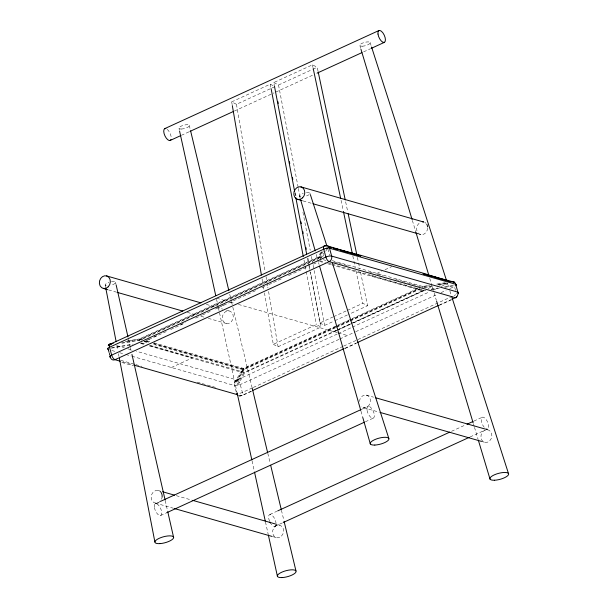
<?xml version="1.0" encoding="UTF-8"?>
<svg xmlns="http://www.w3.org/2000/svg" width="608" height="608" viewBox="0 0 608 608"><rect width="100%" height="100%" fill="white"/><g stroke="black" fill="none" stroke-linecap="round" stroke-linejoin="round"><path stroke-width="0.46" stroke-dasharray="3.04 2.28" d="M320.758 252.358L318.09 257.131L139.437 338.914L139.422 340.328L122.018 343.239M234.582 382.751L242.562 368.919L153.71 343.543M335.684 326.648L243.785 368.714L244.036 369.656L237.242 381.816A2.789 0.882 -15.1 0 1 236.018 382.022L242.812 369.862L242.562 368.919M237.242 381.816A4.271 1.201 80.5 0 1 237.439 380.205A8.504 2.386 80.5 0 1 237.682 379.635L243.785 368.714M321.966 251.583L318.341 258.073L138.943 340.199L139.422 340.328L139.171 339.393L125.187 341.726M318.09 257.131L318.341 258.073L319.565 257.868L319.314 256.926L322.362 251.469M319.565 257.868L323.19 251.378M320.492 258.681L323.608 253.103M322.605 256.888L323.942 254.494M325.721 251.309L327.058 248.915M423.761 290.404L423.495 290.875L426.299 290.411M234.87 382.052L236.459 379.84L136.428 351.272M231.678 101.87L270.248 84.185L275.021 86.602L236.451 104.295L231.678 101.87L232.165 104.682M274.611 86.997L273.76 82.574L312.436 64.843L317.209 67.26L318.189 71.904M273.76 82.574L278.532 84.998L312.048 69.624M312.907 69.236L317.209 67.26M181.359 135.333L189.073 131.799M234.483 110.99L274.026 92.872M275.743 92.089L312.732 75.149M264.457 292.858L273.296 344.348L316.358 324.604L321.123 327.02L310.62 272.224M310.034 271.73L319.869 322.992L332.758 317.08M333.617 316.692L346.507 310.779M347.366 310.384L362.832 303.293L367.597 305.71L348.696 314.382M273.296 344.348L278.069 346.765L321.123 327.02M319.869 322.992L324.634 325.409L334.088 321.077M334.947 320.682L347.837 314.777M363.683 51.832L370.591 48.67M318.463 257.465L318.714 258.408L140.676 339.902L140.425 338.968L318.463 257.465L320.872 258.157M147.083 340.1L149.652 338.922M153.93 336.961L158.217 335M180.485 324.801L183.054 323.631M221.601 305.984L224.17 304.806M144.066 341.726L166.432 331.489M170.726 329.521L185.349 322.833M195.67 318.106L201.689 315.347M202.555 314.952L210.292 311.41M215.452 309.046L218.036 307.868M218.895 307.473L257.594 289.758M261.896 287.789L267.915 285.03M268.782 284.635L282.538 278.335M288.557 275.584L292.858 273.615M293.717 273.22L307.481 266.92M313.5 264.161L316.084 262.983M171.388 367.506L192.455 357.861L148.808 345.39M373.228 275.105L371.549 275.872L423.381 290.677M376.603 273.562L381.657 271.244M385.031 269.701L391.772 266.616M154.105 342.874L243.413 368.38L351.264 319.01M352.116 318.622L418.023 288.45M336.543 326.253L349.425 320.355M350.284 319.96L418.137 288.899M153.436 343.55L243.664 369.322L335.692 327.195M336.558 326.8L349.456 320.895M350.314 320.5L419.984 288.61M335.517 327.78L243.291 369.998L153.026 344.219M336.384 327.385L349.326 321.457M350.193 321.062L420.098 289.058M336.505 330.197L244.477 372.324L146.954 344.47M337.364 329.802L350.269 323.897M351.128 323.502L422.514 290.822L332.28 265.05M333.838 331.672L338.116 329.711M338.975 329.316L351.819 323.441M352.678 323.046L423.776 290.502M428.055 288.542L430.624 287.364M336.33 330.782L244.097 373L148.831 345.792M337.189 330.387L350.117 324.467M353.567 322.894L424.247 290.533L332.606 264.358M237.682 379.635L337.387 333.99M338.223 333.61L351.515 327.53M352.344 327.142L429.62 291.772M432.942 290.252L437.099 288.344M441.256 286.444L447.898 283.404M338.99 339.363L240.251 384.568A4.309 1.368 -15.1 0 1 234.49 385.525L131.944 356.242M339.826 338.983L354.89 332.09M355.726 331.702L437.722 294.166M441.074 292.63L446.09 290.335M450.277 288.42L454.457 286.505A4.309 1.368 -15.1 0 0 455.339 286.041M252.419 387.851L242.379 392.449A4.309 1.368 -15.1 0 1 238.822 393.46M253.255 387.471L342.79 346.484M343.626 346.104L357.018 339.971M357.854 339.591L450.733 297.069M454.077 295.541L455.749 294.774M251.233 391.149L241.194 395.747A4.309 3.61 -74.1 0 1 239.461 396.044M344.949 348.255L356.66 342.889M439.5 304.965L451.212 299.607M438.915 305.535L451.843 299.622M251.431 391.37L241.946 395.709L239.096 395.983M345.01 348.528L356.189 343.406M155.534 503.667L160.702 501.304M362.125 409.1L368.152 406.342M160.512 515.561L165.68 513.198M365.385 421.777L373.13 418.228M269.899 514.474L276.784 511.32M451.524 431.323L465.295 425.022M473.906 421.078L482.516 417.141M274.763 526.391L282.507 522.842M470.166 436.939L487.38 429.058M332.234 260.619L422.697 286.459L429.689 285.289M436.681 284.118L445.421 282.659M422.431 286.938L429.423 285.768M438.163 284.308L446.903 282.842M423.867 287.242L432.113 285.866M437.608 284.947L446.774 283.412M424.521 287.569L431.847 286.345M439.174 285.114L449.251 283.434M431.232 289.15L437.76 288.063M444.288 286.968L454.556 285.251M430.958 289.628L440.291 288.07M444.957 287.288L454.282 285.73M127.209 340.959L139.437 338.914M121.372 342.92L139.688 339.857M111.576 347.692L133.038 344.105M111.31 348.171L130.902 344.896M242.812 369.862L244.036 369.656M121.82 362.474L133.433 365.765M419.11 234.065L420.934 234.589M303.073 200.914L311.159 203.224M319.314 256.926L321.738 257.617M334.081 262.01L343.406 264.586M344.204 264.822L348.232 265.97M369.953 272.171L372.37 272.863M377.196 274.238L382.827 275.85M395.702 279.528L401.333 281.139M402.139 281.367L422.955 287.394L422.697 286.459M323.274 259.707L326.002 260.49M319.899 260.733L325.348 262.291M328.974 263.325L331.694 264.1M319.527 261.41L324.079 262.709M327.727 263.75L331.375 264.792M216.646 298.201L226.632 301.051M230.257 302.092L233.89 303.126M238.427 304.426L337.44 332.705M338.276 332.941L347.358 335.532M206.34 304.41L215.445 307.01M216.357 307.268L222.733 309.092M226.374 310.133L229.11 310.908M108.619 289.925L116.698 292.228M187.332 312.368L196.445 314.967M200.997 316.266L204.638 317.308M208.286 318.349L226.495 323.547M366.236 395.086L373.54 397.176M485.845 429.256L487.677 429.772M140.425 338.968L142.834 339.659M146.862 340.807L150.883 341.954M139.171 339.393L141.596 340.085M145.631 341.24L149.674 342.395M145.236 341.21L149.788 342.509M143.959 341.628L147.584 342.661M141.489 342.912L146.042 344.212M140.623 343.056L145.168 344.356M140.661 343.459L144.294 344.493M363.66 407.732L379.179 412.163M481.445 441.37L485.093 442.419M117.298 345.808L124.252 347.791M127.733 348.787L132.954 350.276M111.788 350.482L116.174 351.736M119.677 352.739L124.062 353.985M125.81 354.487L131.07 355.992M120.931 360.369L134.072 364.124M135.827 364.625L141.96 366.381M197.174 382.151L216.456 387.653M122.877 361.958L133.395 364.96M239.438 395.246L241.194 395.747A4.309 1.908 65.4 0 0 242.379 392.449L240.251 384.568A4.309 1.908 65.4 0 0 237.439 380.205M158.027 490.458L161.675 491.5M176.29 495.672L191.809 500.103M277.636 524.62L279.46 525.137M155.291 503.067L173.554 508.288M273.076 536.712L276.724 537.753M370.112 42.484L371.275 46.094M447.579 283.792L449.608 290.115M449.897 291.019L451.052 294.629M309.898 193.154L310.475 194.955M327.856 248.976L329.886 255.276M359.868 45.615L360.688 48.344M412.361 220.438L415.88 232.172M429.742 278.327L431.923 285.593M432.197 286.505L433.01 289.233M434.104 292.866L436.286 300.139M473.396 423.73L474.217 426.459M474.491 427.371L478.032 439.181M299.638 196.262L300.154 198.086M316.251 254.471L318.318 261.721M318.577 262.626L319.094 264.427M360.992 411.206L362.809 417.574M455.521 290.449L454.457 286.505A4.309 1.908 65.4 0 0 453.857 284.901M456.319 293.406L456.456 293.9M243.413 368.38L243.664 369.322M236.216 391.932L234.49 385.525A4.309 3.61 -74.1 0 1 236.216 380.41A8.504 2.386 80.5 0 1 236.459 379.84M189.278 125.347L190.38 129.937M229.74 294.34L231.283 300.778M231.504 301.697L232.606 306.295M232.826 307.215L251.97 387.19M267.801 453.325L270.226 463.425M281.443 510.294L283.868 520.402M115.512 282.165L116.006 284.331M128.531 339.34L130.294 347.107M130.416 347.632L131.13 350.763M165.232 500.597L167.633 511.138M178.995 128.417L179.398 130.264M216.539 299.265L218.166 306.668M218.371 307.587L236.854 391.696M252.077 460.97L254.311 471.132M265.476 521.953L268.113 533.961M345.64 201.795L347.791 212.002M357.405 257.465L358.386 262.101M358.576 263.036L359.754 268.599M360.536 272.308L367.597 305.71M312.436 64.843L313.021 67.625M341.065 200.306L343.224 210.512M352.83 255.976L355.178 267.11M355.969 270.818L362.832 303.293M105.161 284.909L105.701 287.698M116.85 345.374L117.754 350.018M118.469 353.704L119.001 356.463M278.532 84.998L298.194 187.522M298.361 188.412L300.23 198.132M302.944 212.276L310.232 250.283M311.418 256.47L312.77 263.538M313.112 265.308L324.634 325.409M295.359 192.675L296.043 196.209M307.906 258.081L308.925 263.386M309.092 264.267L309.936 268.683M294.948 193.063L295.458 195.715M307.496 258.468L308.849 265.536M309.024 266.426L309.867 270.841M270.248 84.185L270.932 87.719M303.985 260.08L304.828 264.495M305.17 266.266L306.014 270.689M306.189 271.571L316.358 324.604M236.451 104.295L265.21 271.875M266.015 276.549L267.946 287.789M268.584 291.528L278.069 346.765M262.048 278.814L263.332 286.307M263.492 287.242L263.819 289.112M167.23 129.36A6.49 2.873 65.4 0 1 171.236 138.145M484.196 427.257A6.46 2.858 65.4 0 1 481.87 417.491A6.46 2.858 65.4 0 1 488.11 423.358A6.46 2.858 65.4 0 1 485.526 428.503M275.933 525.031A6.46 2.858 65.4 0 1 271.32 524.271M269.534 521.17A6.46 2.858 65.4 0 1 270.735 514.512A6.46 2.858 65.4 0 1 276.024 523.024M359.465 401.478A6.46 5.419 -74.1 0 1 366.692 395.192A6.46 5.419 -74.1 0 1 369.611 404.29A6.46 5.419 -74.1 0 1 361.008 406.266M160.497 500.908A6.46 5.419 -74.1 0 1 152.714 501.623A6.46 5.419 -74.1 0 1 152.821 492.617A6.46 5.419 -74.1 0 1 160.603 491.902M161.941 497.982A6.46 5.419 -74.1 0 1 161.508 499.236M306.394 192.637A5.381 1.71 -15.1 0 1 309.974 193.564A5.381 1.71 -15.1 0 1 305.771 196.194M300.96 196.832A5.381 1.71 -15.1 0 1 303.263 193.382M424.749 222.368A6.46 5.419 -74.1 0 1 426.102 223.402M427.637 228.19A6.46 5.419 -74.1 0 1 422.56 234.559A6.46 5.419 -74.1 0 1 416.799 230.272A6.46 5.419 -74.1 0 1 420.09 222.581M111.484 281.709A5.381 1.71 -15.1 0 1 115.581 282.553A5.381 1.71 -15.1 0 1 110.861 285.334M106.256 285.768A5.381 1.71 -15.1 0 1 108.87 282.37M236.018 382.022A4.271 1.201 80.5 0 1 236.216 380.41M243.626 372.864L236.497 385.616L237.72 385.411L244.842 372.658L243.626 372.864M362.345 46.208A5.381 1.71 -15.1 0 0 370.204 42.811A5.381 1.71 -15.1 0 0 362.421 43.138A5.381 1.71 -15.1 0 0 362.345 46.208M181.496 129.04A5.381 1.71 -15.1 0 0 189.354 125.636A5.381 1.71 -15.1 0 0 181.572 125.962A5.381 1.71 -15.1 0 0 181.496 129.04M367.042 410.347A6.46 2.858 65.4 0 0 373.32 418.16A6.46 2.858 65.4 0 0 371.564 408.34A6.46 2.858 65.4 0 0 367.042 410.347M154.424 507.68A6.46 2.858 65.4 0 0 160.702 515.493A6.46 2.858 65.4 0 0 158.946 505.666A6.46 2.858 65.4 0 0 154.424 507.68M489.759 440.754A6.46 5.419 -74.1 0 0 488.467 429.985A6.46 5.419 -74.1 0 0 480.936 437.547A6.46 5.419 -74.1 0 0 489.759 440.754M281.466 536.112A6.46 5.419 -74.1 0 0 280.174 525.335A6.46 5.419 -74.1 0 0 272.642 532.897A6.46 5.419 -74.1 0 0 281.466 536.112M231.177 321.89A6.46 5.419 -74 0 0 229.885 311.114A6.46 5.419 -74 0 0 222.346 318.676A6.46 5.419 -74 0 0 231.177 321.89"/><path stroke-width="0.91" d="M107.578 348.794L107.844 348.316M456.152 285.418L456.418 284.939M378.928 30.537L164.738 128.63M170.225 140.44L180.5 135.728M189.932 131.412L233.624 111.378M317.049 73.173L361.958 52.622M371.458 48.275L384.408 42.347M111.211 344.067A8.504 7.706 29.2 0 0 110.018 344.356A4.256 3.853 29.2 0 0 108.285 345.534A2.774 0.882 -15.1 0 1 108.551 345.063A4.233 3.838 29.2 0 1 110.268 343.877A8.504 7.706 29.2 0 1 111.484 343.588L324.193 246.21A8.504 2.386 80.5 0 1 324.482 245.822A4.271 1.201 80.5 0 1 325.136 245.906A2.789 0.882 -15.1 0 1 326.359 245.708A4.271 1.201 80.5 0 0 325.706 245.624A8.504 2.386 80.5 0 0 325.447 245.951M252.905 390.389L344.113 348.635M357.496 342.509L438.664 305.353M452.048 299.22L455.4 297.692A4.309 1.908 65.4 0 0 456.806 296.446M160.702 501.304L361.266 409.488M166.539 512.802L364.526 422.165M277.643 510.925L449.806 432.113M467.02 424.232L473.047 421.473M283.374 522.447L469.3 437.334M326.276 248.322L327.499 248.117M111.484 343.588L113.225 343.3M108.551 345.063L111.302 344.599M329.027 246.954L331.732 247.669M333.541 248.148L359.723 255.033L421.944 272.802L448.871 281.223M454.313 282.165L423.054 273.752L444.433 279.969M335.403 248.824L338.132 249.592M341.764 250.61L360.833 255.983L328.107 246.111M423.381 221.928L300.922 186.876M418.205 233.806L312.96 203.733M297.677 199.378L302.168 200.663M328.89 247L331.504 247.745M333.245 248.246L337.592 249.485M341.073 250.481L346.286 251.97M428.921 275.568L431.528 276.313M435.009 277.309L437.616 278.054M439.356 278.555L441.97 279.3M448.058 281.04L450.665 281.785A8.504 7.706 29.2 0 1 451.911 281.671A4.256 3.853 29.2 0 1 454.1 282.188A2.774 0.882 -15.1 0 1 454.024 282.446M200.876 302.852L106.476 275.888M103.231 288.39L107.722 289.674M117.595 292.486L182.78 311.068M375.372 397.693L484.933 428.99M380.099 412.422L481.445 441.37M120.247 361.205L114.988 359.7A4.309 3.61 -74.1 0 1 110.413 357.367L110.01 355.885M134.269 365.21L237.682 394.752M162.594 491.758L174.458 495.148M192.721 500.369L276.724 524.362M174.466 508.546L272.164 536.454M371.564 46.998L446.416 280.174M451.638 296.438L508.486 473.541M310.475 194.955L326.99 246.27M332.47 263.302L388.808 438.383M360.954 49.248L412.087 219.541M415.88 232.172L428.648 274.694M436.559 301.044L473.123 422.826M478.306 440.093L490.04 479.172M300.671 199.903L315.21 250.838M319.603 266.228L360.726 410.294M362.809 417.574L370.348 443.984M108.216 349.174A4.309 3.61 -74.1 0 0 108.285 349.478L108.551 350.466M108.68 350.96L109.083 352.435M109.349 353.423L109.744 354.905M190.6 130.849L228.859 290.662M252.191 388.102L267.581 452.405M270.666 465.264L281.223 509.375M284.08 521.322L295.967 570.942M116.143 284.932L127.984 336.954M131.959 354.418L165.11 500.057M167.755 511.693L173.645 537.571M179.603 131.184L215.726 295.564M237.052 392.624L251.872 460.043M254.509 472.059L265.27 521.026M268.318 534.888L277.453 576.468M318.189 71.904L345.245 199.941M348.186 213.856L356.812 254.684M313.219 68.552L340.67 198.451M343.414 211.44L352.435 254.121M105.876 288.633L116.136 341.65M119.358 358.31L154.88 541.933M277.902 101.635L278.244 103.398M289.431 161.736L289.765 163.506M292.478 177.642L292.82 179.413M300.952 221.836L301.294 223.607M302.822 231.564L303.156 233.328M305.87 247.471L306.212 249.242M274.611 86.997L294.614 191.292M295.8 197.478L306.645 254.053M271.1 88.608L303.308 256.546M232.324 105.617L261.402 275.067M171.008 139.437A6.49 2.873 65.4 0 1 164.95 135.903A6.49 2.873 65.4 0 1 165.878 128.6M270.583 523.199A6.46 2.858 65.4 0 1 269.914 522.006M160.968 492.343A6.46 5.419 -74.1 0 1 162.07 497.336M426.778 224.314A6.46 5.419 -74.1 0 1 427.622 226.959M422.613 221.874A6.46 5.419 -74.1 0 1 423.7 221.988M108.847 345.671A4.309 3.61 -74.1 0 1 110.018 344.356M108.285 349.478A4.309 1.368 -15.1 0 1 109.539 347.229A4.309 1.908 65.4 0 1 110.276 343.885M110.413 357.367A4.309 1.368 -15.1 0 1 111.667 355.118L325.873 257.055A4.309 1.368 -15.1 0 1 331.641 256.09L457.847 292.136A4.309 1.368 -15.1 0 1 458.143 293.406M324.482 245.822A4.309 1.908 65.4 0 0 323.745 249.174L325.873 257.055A4.309 1.908 65.4 0 0 329.194 261.645L455.4 297.692A4.309 3.61 -74.1 0 0 457.847 292.136L455.719 284.255A4.309 3.61 -74.1 0 0 451.911 281.671M456.015 285.517A4.309 1.368 -15.1 0 0 455.719 284.255L329.513 248.208A4.309 3.61 -74.1 0 0 325.706 245.617M238.07 395.542A4.309 3.61 -74.1 0 1 236.869 394.106M237.082 393.505A4.309 1.368 -15.1 0 1 236.831 393.467M323.745 249.174L109.539 347.229L111.667 355.118A4.309 1.908 65.4 0 0 114.988 359.7L329.194 261.645A4.309 3.61 -74.1 0 0 331.641 256.09L329.513 248.208A4.309 1.368 -15.1 0 0 323.745 249.174M494.502 480.236A9.69 3.078 -15.1 0 0 508.653 474.118A9.69 3.078 -15.1 0 0 494.638 474.711A9.69 3.078 -15.1 0 0 494.502 480.236M281.945 577.585A9.69 3.078 -15.1 0 0 296.096 571.467A9.69 3.078 -15.1 0 0 282.082 572.06A9.69 3.078 -15.1 0 0 281.945 577.585M377.986 34.048A6.49 2.873 65.4 0 0 384.134 42.423A6.49 2.873 65.4 0 0 382.888 32.855A6.49 2.873 65.4 0 0 377.986 34.048M374.817 445.064A9.69 3.078 -15.1 0 0 388.968 438.953A9.69 3.078 -15.1 0 0 374.954 439.538A9.69 3.078 -15.1 0 0 374.817 445.064M302.64 197.82A6.46 5.419 -74.1 0 0 301.416 187.028A6.46 5.419 -74.1 0 0 293.839 194.53A6.46 5.419 -74.1 0 0 302.64 197.82M160.155 543.598A9.69 3.078 -15.1 0 0 173.63 537.274A9.69 3.078 -15.1 0 0 159.007 538.392A9.69 3.078 -15.1 0 0 160.155 543.598M108.194 286.839A6.46 5.419 -74.1 0 0 106.97 276.04A6.46 5.419 -74.1 0 0 99.393 283.541A6.46 5.419 -74.1 0 0 108.194 286.839"/></g></svg>
